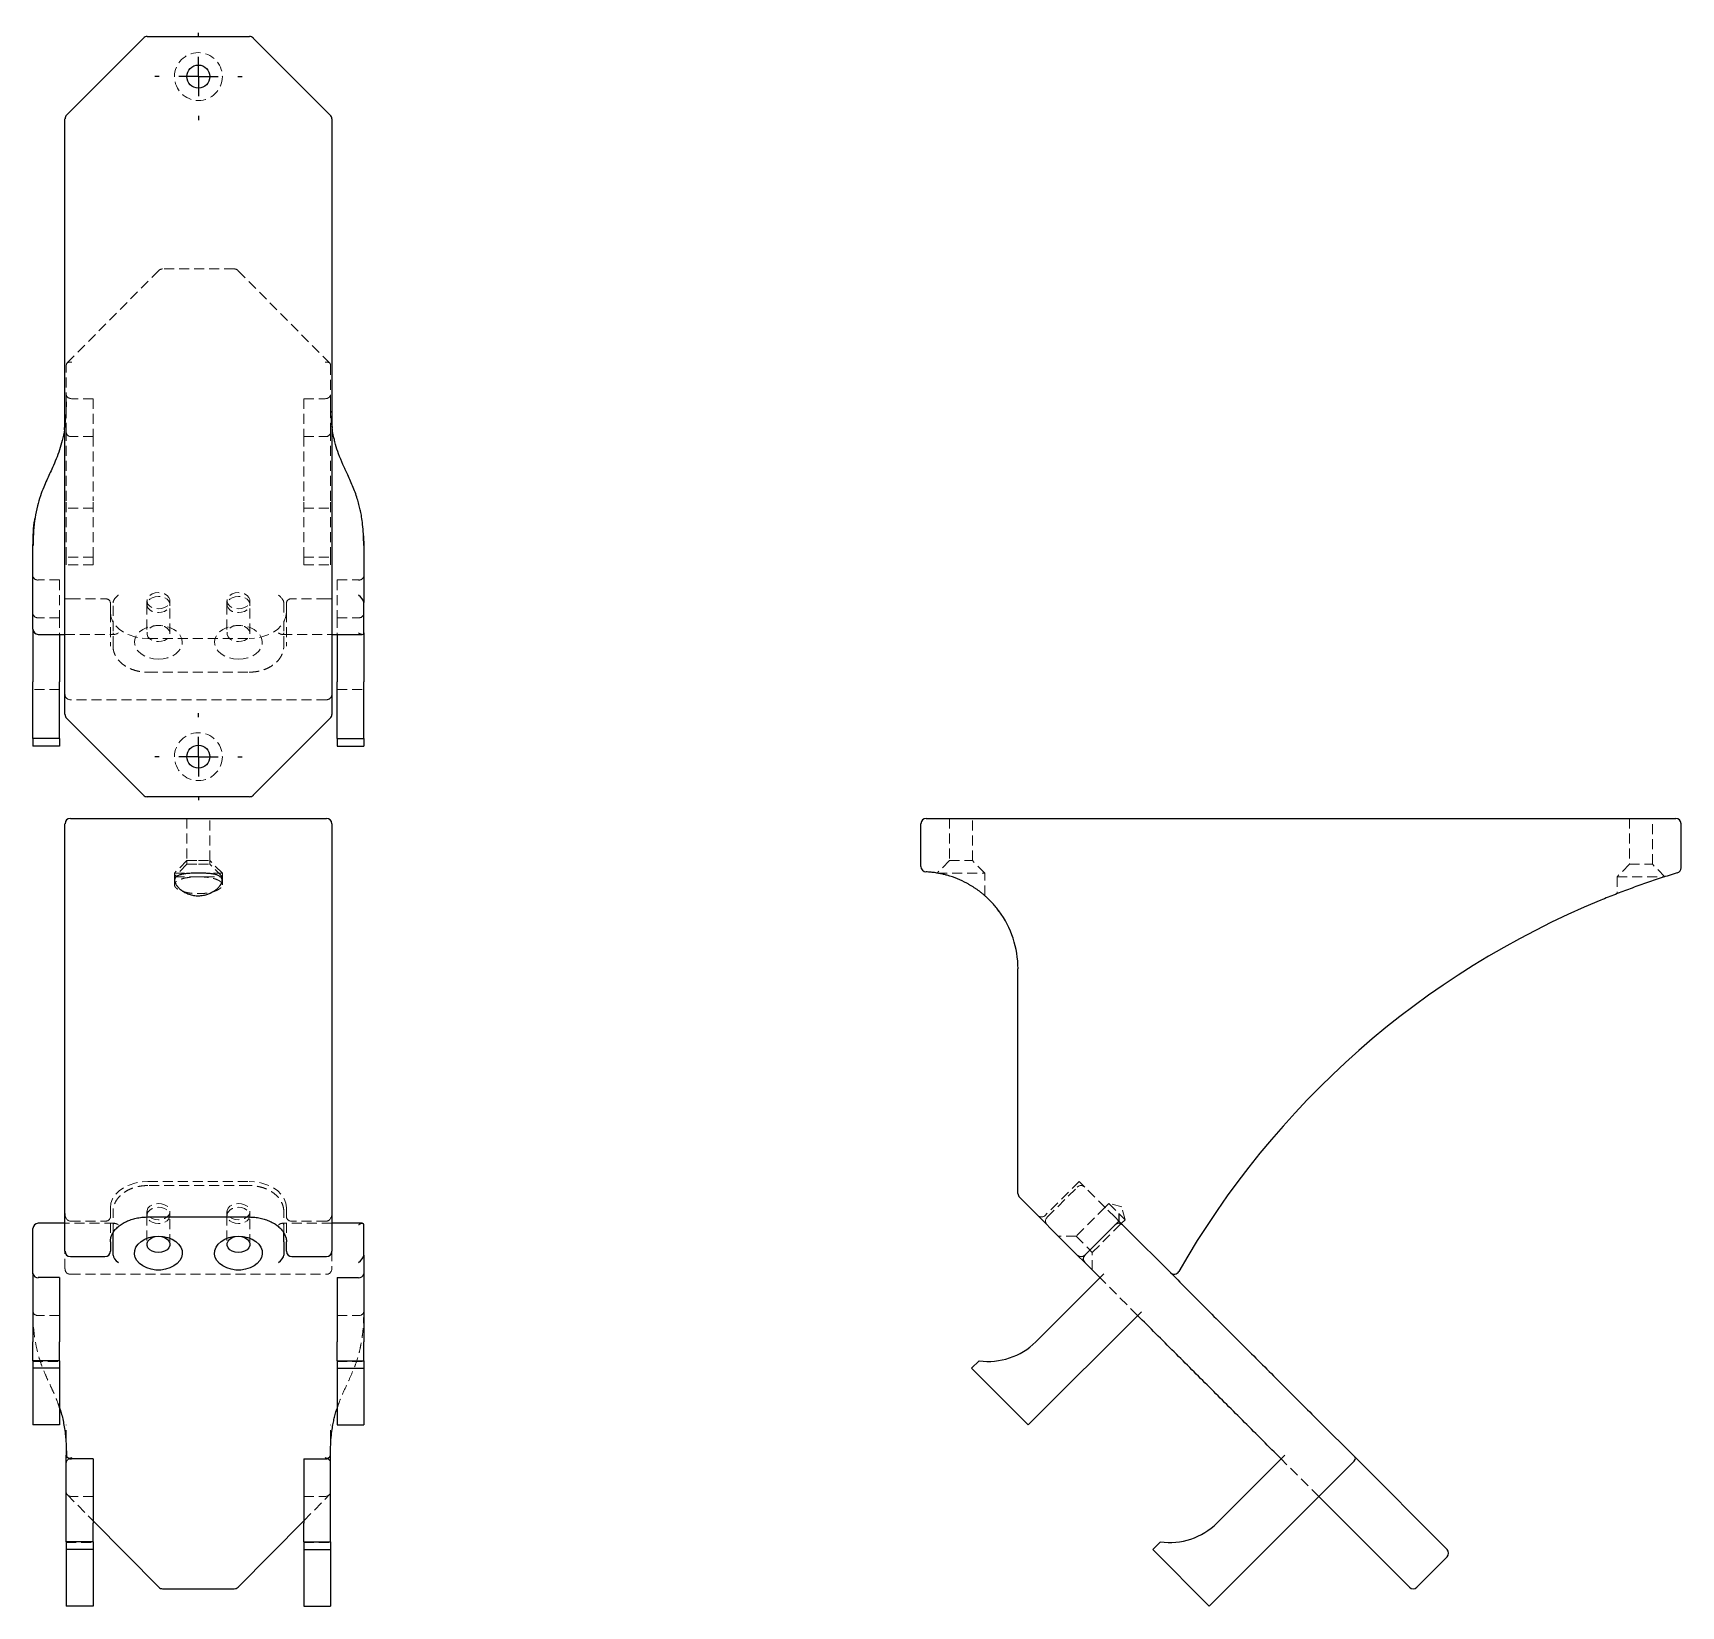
# Model space of a CAD drawing. Header units: millimetres. Extents: x 62 to 271, y 7 to 207.
import ezdxf

# ---------------------------------------------------------------- set-up
doc = ezdxf.new("R2010")
doc.units = ezdxf.units.MM
doc.linetypes.add('HIDDEN', pattern=[1.905, 1.27, -0.635])
doc.layers.add('10', color=7, linetype='Continuous')

# ---------------------------------------------------------------- blocks, each defined once
blk = doc.blocks.new('SW_CENTERMARKSYMBOL_0')
at = {"layer": '10', "color": 0}
for p, q in [((0, 5), (0, 5.54)), ((0, 0), (0, 2.5)), ((-5, 0), (-5.54, 0)), ((0, 0), (-2.5, 0)), ((0, 0), (0, -2.5)), ((0, 0), (2.5, 0)), ((5, 0), (5.54, 0)), ((0, -5), (0, -5.54))]:
    blk.add_line(p, q, dxfattribs=at)
blk = doc.blocks.new('SW_CENTERMARKSYMBOL_1')
at = {"layer": '10', "color": 0}
for p, q in [((0, 5), (0, 5.54)), ((0, 0), (0, 2.5)), ((-5, 0), (-5.54, 0)), ((0, 0), (-2.5, 0)), ((0, 0), (0, -2.5)), ((0, 0), (2.5, 0)), ((5, 0), (5.54, 0)), ((0, -5), (0, -5.54))]:
    blk.add_line(p, q, dxfattribs=at)

msp = doc.modelspace()

# ---------------------------------------------------------------- linework, layer by layer
at = {"color": 7, "linetype": 'Continuous', "lineweight": 25}
for p, q in [((66.26, 196.29), (76.03, 206.06)), ((76.5, 206.25), (89.5, 206.25)), ((89.97, 206.06), (99.74, 196.29)), ((66.06, 120.19), (66.06, 195.81)), ((99.94, 195.81), (99.94, 120.19)), ((65.98, 156.32), (66.06, 156.99)), ((99.94, 156.97), (99.98, 156.58)), ((103.96, 142.85), (104.01, 141.57)), ((61.99, 134.86), (61.99, 141.57)), ((104.01, 141.57), (104.01, 134.39)), ((61.99, 131.03), (61.99, 134.86)), ((104.01, 130.55), (104.01, 134.39)), ((61.99, 131.03), (61.99, 124.32)), ((62.67, 130.35), (66.06, 130.35)), ((65.38, 130.35), (65.38, 124.32)), ((99.94, 130.35), (103.81, 130.35)), ((100.62, 130.35), (100.62, 124.32)), ((104.01, 130.55), (104.01, 124.32)), ((61.99, 117.14), (61.99, 124.32)), ((65.38, 117.14), (65.38, 124.32)), ((100.62, 117.14), (100.62, 124.32)), ((104.01, 117.14), (104.01, 124.32)), ((76.03, 109.94), (66.26, 119.71)), ((99.74, 119.71), (89.97, 109.94)), ((65.38, 117.14), (61.99, 117.14)), ((61.99, 117.14), (61.99, 116.18)), ((65.38, 116.18), (61.99, 116.18)), ((65.38, 117.14), (65.38, 116.18)), ((100.62, 117.14), (104.01, 117.14)), ((100.62, 117.14), (100.62, 116.18)), ((100.62, 116.18), (104.01, 116.18)), ((104.01, 117.14), (104.01, 116.18)), ((89.5, 109.75), (76.5, 109.75)), ((66.74, 107), (76.5, 107)), ((76.5, 107), (89.5, 107)), ((89.5, 107), (99.26, 107)), ((175.42, 107), (185.19, 107)), ((185.19, 107), (260.81, 107)), ((260.81, 107), (270.58, 107)), ((66.06, 95.64), (66.06, 106.32)), ((99.94, 106.32), (99.94, 95.64)), ((174.75, 100.88), (174.75, 106.32)), ((271.25, 106.32), (271.25, 100.73)), ((66.06, 87.91), (66.06, 95.64)), ((99.94, 95.64), (99.94, 87.91)), ((66.06, 59.37), (66.06, 87.91)), ((99.94, 87.91), (99.94, 59.37)), ((187.06, 59.37), (187.06, 87.91)), ((66.06, 52.04), (66.06, 59.37)), ((99.94, 59.37), (99.94, 52.04)), ((194.59, 51.56), (187.26, 58.9)), ((199.86, 56.83), (199.86, 55.87)), ((61.99, 51.08), (61.99, 54.91)), ((66.06, 55.59), (62.67, 55.59)), ((76.56, 56.39), (89.44, 56.39)), ((103.81, 55.59), (99.94, 55.59)), ((104.01, 51.56), (104.01, 55.39)), ((195.55, 51.56), (199.39, 55.39)), ((199.86, 55.87), (199.39, 55.39)), ((200.34, 55.39), (199.86, 55.87)), ((200.34, 55.39), (207.05, 48.69)), ((71.82, 53.24), (71.82, 52.04)), ((72.16, 53.24), (72.16, 54.39)), ((72.16, 51.56), (72.16, 53.24)), ((93.84, 53.24), (93.84, 54.37)), ((93.84, 53.24), (93.84, 51.56)), ((94.18, 52.04), (94.18, 53.24)), ((61.99, 49.16), (61.99, 51.08)), ((66.74, 51.36), (71.14, 51.36)), ((94.86, 51.36), (99.26, 51.36)), ((104.01, 51.56), (104.01, 49.16)), ((195.55, 50.6), (194.59, 51.56)), ((197.47, 48.69), (195.55, 50.6)), ((61.99, 49.16), (61.99, 40.54)), ((65.38, 48.69), (62.67, 48.69)), ((65.38, 48.69), (65.38, 40.54)), ((100.62, 48.69), (103.33, 48.69)), ((100.62, 48.69), (100.62, 40.54)), ((104.01, 49.16), (104.01, 40.54)), ((197.95, 49.16), (189.32, 40.54)), ((202.74, 44.37), (188.37, 30)), ((61.99, 38.14), (61.99, 40.54)), ((65.38, 38.14), (65.38, 40.54)), ((100.62, 38.14), (100.62, 40.54)), ((104.01, 38.14), (104.01, 40.54)), ((65.38, 38.14), (61.99, 38.14)), ((61.99, 38.14), (61.99, 37.19)), ((65.38, 38.14), (65.38, 37.19)), ((100.62, 38.14), (100.62, 37.19)), ((100.62, 38.14), (104.01, 38.14)), ((104.01, 38.14), (104.01, 37.19)), ((182.14, 38.14), (181.18, 37.19)), ((65.38, 37.19), (61.99, 37.19)), ((61.99, 37.19), (61.99, 30)), ((65.38, 37.19), (65.38, 30)), ((100.62, 37.19), (104.01, 37.19)), ((100.62, 37.19), (100.62, 30)), ((104.01, 37.19), (104.01, 30)), ((181.18, 37.19), (188.37, 30)), ((65.38, 30), (61.99, 30)), ((100.62, 30), (104.01, 30)), ((225.26, 30.48), (229.9, 25.84)), ((66.23, 17.54), (66.23, 26.17)), ((69.62, 25.69), (66.91, 25.69)), ((69.62, 25.69), (69.62, 17.54)), ((96.38, 25.69), (99.09, 25.69)), ((96.38, 25.69), (96.38, 17.54)), ((99.77, 17.54), (99.77, 26.17)), ((212.32, 17.54), (220.95, 26.17)), ((225.74, 21.37), (229.57, 25.21)), ((229.9, 25.84), (241.55, 14.19)), ((225.74, 21.37), (211.36, 7)), ((236.76, 9.4), (225.26, 20.9)), ((66.23, 15.15), (66.23, 17.54)), ((69.62, 17.83), (77.96, 9.4)), ((69.62, 15.15), (69.62, 17.54)), ((88.04, 9.4), (96.38, 17.83)), ((96.38, 15.15), (96.38, 17.54)), ((99.77, 15.15), (99.77, 17.54)), ((69.62, 15.15), (66.23, 15.15)), ((66.23, 15.15), (66.23, 14.19)), ((69.62, 15.15), (69.62, 14.19)), ((96.38, 15.15), (99.77, 15.15)), ((96.38, 15.15), (96.38, 14.19)), ((99.77, 15.15), (99.77, 14.19)), ((205.14, 15.15), (204.18, 14.19)), ((69.62, 14.19), (66.23, 14.19)), ((66.23, 14.19), (66.23, 7)), ((69.62, 14.19), (69.62, 7)), ((96.38, 14.19), (96.38, 7)), ((96.38, 14.19), (99.77, 14.19)), ((99.77, 14.19), (99.77, 7)), ((204.18, 14.19), (211.36, 7)), ((241.55, 13.23), (237.72, 9.4)), ((78.44, 9.2), (87.56, 9.2)), ((69.62, 7), (66.23, 7)), ((96.38, 7), (99.77, 7))]:
    msp.add_line(p, q, dxfattribs=at)
at = {"color": 7, "linetype": 'HIDDEN', "lineweight": 18}
for p, q in [((77.96, 176.55), (66.32, 164.79)), ((87.56, 176.75), (78.44, 176.75)), ((99.68, 164.79), (88.04, 176.55)), ((66.23, 159.78), (66.23, 164.57)), ((99.77, 164.57), (99.77, 159.78)), ((66.23, 155.95), (66.23, 159.78)), ((69.62, 160.26), (67.06, 160.26)), ((69.62, 160.26), (69.62, 155.47)), ((96.38, 160.26), (96.38, 155.47)), ((96.38, 160.26), (98.94, 160.26)), ((99.77, 155.95), (99.77, 159.78)), ((66.23, 147.32), (66.23, 155.95)), ((69.62, 155.47), (66.91, 155.47)), ((69.62, 155.47), (69.62, 147.32)), ((96.38, 155.47), (96.38, 147.32)), ((96.38, 155.47), (99.09, 155.47)), ((99.77, 147.32), (99.77, 155.95)), ((66.23, 140.14), (66.23, 147.32)), ((69.62, 140.14), (69.62, 147.32)), ((96.38, 140.14), (96.38, 147.32)), ((99.77, 140.14), (99.77, 147.32)), ((69.62, 146.36), (66.23, 146.36)), ((96.38, 146.36), (99.77, 146.36)), ((69.62, 140.14), (66.23, 140.14)), ((66.23, 140.14), (66.23, 139.18)), ((69.62, 139.18), (66.23, 139.18)), ((69.62, 140.14), (69.62, 139.18)), ((96.38, 140.14), (99.77, 140.14)), ((96.38, 140.14), (96.38, 139.18)), ((96.38, 139.18), (99.77, 139.18)), ((99.77, 140.14), (99.77, 139.18)), ((65.38, 137.26), (62.67, 137.26)), ((65.38, 137.26), (65.38, 132.47)), ((100.62, 137.26), (100.62, 132.47)), ((100.62, 137.26), (103.33, 137.26)), ((66.74, 134.86), (66.06, 134.86)), ((66.74, 134.86), (71.14, 134.86)), ((71.82, 134.39), (71.82, 133.19)), ((72.16, 132.71), (72.16, 134.39)), ((76.46, 134.63), (76.46, 134.15)), ((76.46, 134.15), (76.46, 130.47)), ((79.37, 134.15), (79.37, 134.63)), ((79.37, 130.47), (79.37, 134.15)), ((86.62, 134.63), (86.62, 134.15)), ((86.62, 134.15), (86.62, 130.47)), ((89.54, 134.15), (89.54, 134.63)), ((89.54, 130.47), (89.54, 134.15)), ((93.84, 134.39), (93.84, 132.71)), ((94.18, 134.39), (94.18, 133.19)), ((99.26, 134.86), (94.86, 134.86)), ((99.94, 134.86), (99.26, 134.86)), ((65.38, 132.47), (62.67, 132.47)), ((65.38, 132.47), (65.38, 130.35)), ((71.82, 133.19), (71.82, 128.88)), ((72.16, 128.88), (72.16, 132.71)), ((93.84, 128.88), (93.84, 132.71)), ((94.18, 133.19), (94.18, 128.88)), ((100.62, 132.47), (100.62, 130.35)), ((100.62, 132.47), (103.33, 132.47)), ((66.06, 130.35), (72.36, 130.35)), ((76.56, 129.83), (89.44, 129.83)), ((93.64, 130.35), (99.94, 130.35)), ((76.56, 125.56), (89.44, 125.56)), ((65.38, 123.37), (61.99, 123.37)), ((99.26, 122.06), (66.74, 122.06)), ((100.62, 123.37), (104.01, 123.37)), ((81.54, 107), (81.54, 101.63)), ((84.46, 101.63), (84.46, 107)), ((178.37, 107), (178.37, 101.63)), ((181.28, 101.63), (181.28, 107)), ((264.72, 107), (264.72, 101.17)), ((267.63, 101.17), (267.63, 107)), ((81.54, 101.63), (79.96, 100.05)), ((81.54, 101.17), (79.96, 99.59)), ((81.54, 101.63), (83, 101.63)), ((81.54, 101.63), (81.54, 101.17)), ((81.54, 101.17), (83, 101.17)), ((83, 101.63), (84.46, 101.63)), ((83, 101.17), (84.46, 101.17)), ((86.04, 100.05), (84.46, 101.63)), ((84.46, 101.17), (84.46, 101.63)), ((86.04, 99.59), (84.46, 101.17)), ((178.37, 101.63), (176.79, 100.05)), ((178.37, 101.63), (181.28, 101.63)), ((182.86, 100.05), (181.28, 101.63)), ((264.72, 101.17), (263.14, 99.59)), ((264.72, 101.17), (267.63, 101.17)), ((269.21, 99.59), (267.63, 101.17)), ((79.96, 100.05), (83, 100.05)), ((79.96, 100.05), (79.96, 99.13)), ((79.96, 99.59), (86.04, 99.59)), ((79.96, 99.13), (79.96, 98.56)), ((83, 100.05), (86.04, 100.05)), ((86.04, 99.12), (86.04, 100.05)), ((86.04, 98.56), (86.04, 99.12)), ((176.79, 100.05), (182.86, 100.05)), ((182.86, 97.2), (182.86, 100.05)), ((263.14, 99.59), (269.21, 99.59)), ((263.14, 99.59), (263.14, 97.44)), ((76.56, 60.9), (89.44, 60.9)), ((194.83, 60.9), (190.52, 56.59)), ((198.19, 57.55), (194.83, 60.9)), ((89.44, 60.38), (76.56, 60.38)), ((190.76, 56.35), (194.59, 60.18)), ((71.82, 57.55), (71.82, 53.24)), ((72.16, 54.39), (72.16, 57.07)), ((76.46, 57.07), (76.46, 56.59)), ((76.46, 56.59), (76.46, 52.92)), ((79.37, 56.59), (79.37, 57.07)), ((79.37, 52.92), (79.37, 56.59)), ((86.62, 57.07), (86.62, 56.59)), ((86.62, 56.59), (86.62, 52.92)), ((89.54, 56.59), (89.54, 57.07)), ((89.54, 52.92), (89.54, 56.59)), ((93.84, 54.37), (93.84, 57.07)), ((94.18, 57.55), (94.18, 53.24)), ((198.12, 57.62), (194.44, 53.95)), ((198.6, 58.1), (198.12, 57.62)), ((199.39, 56.35), (198.19, 57.55)), ((198.6, 58.1), (200.66, 56.04)), ((200.24, 57.69), (198.6, 58.1)), ((200.66, 56.04), (200.24, 57.69)), ((72.36, 55.59), (66.06, 55.59)), ((66.74, 55.87), (71.14, 55.87)), ((99.94, 55.59), (93.64, 55.59)), ((99.26, 55.87), (94.86, 55.87)), ((196.5, 51.89), (200.18, 55.56)), ((199.86, 55.87), (199.39, 56.35)), ((200.18, 55.56), (200.66, 56.04)), ((194.44, 53.95), (192.21, 53.95)), ((194.44, 53.95), (196.5, 51.89)), ((66.06, 49.8), (66.06, 52.04)), ((99.94, 52.04), (99.94, 49.8)), ((196.5, 49.65), (196.5, 51.89)), ((66.74, 49.12), (99.26, 49.12)), ((202.26, 43.89), (197.47, 48.69)), ((65.38, 43.89), (62.67, 43.89)), ((100.62, 43.89), (103.33, 43.89)), ((61.99, 38.06), (65.38, 38.06)), ((100.62, 38.06), (104.01, 38.06)), ((66.23, 26.17), (66.23, 30)), ((99.77, 26.17), (99.77, 30)), ((225.26, 20.9), (220.47, 25.69)), ((66.34, 21.14), (69.62, 17.83)), ((96.38, 17.83), (99.66, 21.14)), ((69.62, 20.9), (67.06, 20.9)), ((96.38, 20.9), (98.94, 20.9)), ((66.23, 15.06), (69.62, 15.06)), ((96.38, 15.06), (99.77, 15.06))]:
    msp.add_line(p, q, dxfattribs=at)
at = {"color": 7, "linetype": 'HIDDEN', "lineweight": 18, "flags": 128}
for points in [[(77.92, 133.6), (78.33, 133.64), (78.71, 133.76), (79.02, 133.95), (79.24, 134.2), (79.36, 134.48), (79.36, 134.77), (79.24, 135.05), (79.02, 135.3), (78.71, 135.49), (78.33, 135.61), (77.92, 135.66), (77.51, 135.61), (77.13, 135.49), (76.82, 135.3), (76.59, 135.05), (76.48, 134.77), (76.48, 134.48), (76.59, 134.2), (76.82, 133.95), (77.13, 133.76), (77.51, 133.64), (77.92, 133.6)], [(77.92, 135.18), (77.51, 135.13), (77.13, 135.01), (76.82, 134.82), (76.59, 134.57), (76.48, 134.29), (76.48, 134), (76.59, 133.72), (76.82, 133.47), (77.13, 133.28), (77.51, 133.16), (77.92, 133.12), (78.33, 133.16), (78.71, 133.28), (79.02, 133.47), (79.24, 133.72), (79.36, 134), (79.36, 134.29), (79.24, 134.57), (79.02, 134.82), (78.71, 135.01), (78.33, 135.13), (77.92, 135.18)], [(77.92, 135.18), (77.51, 135.13), (77.13, 135.01), (76.82, 134.82), (76.59, 134.57), (76.48, 134.29), (76.48, 134), (76.59, 133.72), (76.82, 133.47), (77.13, 133.28), (77.51, 133.16), (77.92, 133.12), (78.33, 133.16), (78.71, 133.28), (79.02, 133.47), (79.24, 133.72), (79.36, 134), (79.36, 134.29), (79.24, 134.57), (79.02, 134.82), (78.71, 135.01), (78.33, 135.13), (77.92, 135.18)], [(88.08, 133.6), (88.49, 133.64), (88.87, 133.76), (89.18, 133.95), (89.41, 134.2), (89.52, 134.48), (89.52, 134.77), (89.41, 135.05), (89.18, 135.3), (88.87, 135.49), (88.49, 135.61), (88.08, 135.66), (87.67, 135.61), (87.29, 135.49), (86.98, 135.3), (86.76, 135.05), (86.64, 134.77), (86.64, 134.48), (86.76, 134.2), (86.98, 133.95), (87.29, 133.76), (87.67, 133.64), (88.08, 133.6)], [(88.08, 135.18), (87.67, 135.13), (87.29, 135.01), (86.98, 134.82), (86.76, 134.57), (86.64, 134.29), (86.64, 134), (86.76, 133.72), (86.98, 133.47), (87.29, 133.28), (87.67, 133.16), (88.08, 133.12), (88.49, 133.16), (88.87, 133.28), (89.18, 133.47), (89.41, 133.72), (89.52, 134), (89.52, 134.29), (89.41, 134.57), (89.18, 134.82), (88.87, 135.01), (88.49, 135.13), (88.08, 135.18)], [(88.08, 135.18), (87.67, 135.13), (87.29, 135.01), (86.98, 134.82), (86.76, 134.57), (86.64, 134.29), (86.64, 134), (86.76, 133.72), (86.98, 133.47), (87.29, 133.28), (87.67, 133.16), (88.08, 133.12), (88.49, 133.16), (88.87, 133.28), (89.18, 133.47), (89.41, 133.72), (89.52, 134), (89.52, 134.29), (89.41, 134.57), (89.18, 134.82), (88.87, 135.01), (88.49, 135.13), (88.08, 135.18)], [(71.82, 133.19), (71.89, 132.61), (72.11, 132.04), (72.45, 131.51), (72.93, 131.03), (73.51, 130.62), (74.19, 130.28), (74.94, 130.04), (75.74, 129.88), (76.56, 129.83)], [(94.18, 133.19), (94.11, 132.61), (93.89, 132.04), (93.54, 131.51), (93.07, 131.03), (92.49, 130.62), (91.81, 130.28), (91.06, 130.04), (90.26, 129.88), (89.44, 129.83)], [(77.92, 127.21), (78.53, 127.25), (79.11, 127.38), (79.65, 127.59), (80.12, 127.88), (80.49, 128.22), (80.76, 128.61), (80.92, 129.03), (80.95, 129.46), (80.86, 129.89), (80.64, 130.3), (80.32, 130.67), (79.89, 130.98), (79.39, 131.23), (78.83, 131.4), (78.22, 131.49), (77.61, 131.49), (77.01, 131.4), (76.44, 131.23), (75.94, 130.98), (75.52, 130.67), (75.19, 130.3), (74.98, 129.89), (74.89, 129.46), (74.92, 129.03), (75.07, 128.61), (75.34, 128.22), (75.72, 127.88), (76.18, 127.59), (76.72, 127.38), (77.31, 127.25), (77.92, 127.21)], [(77.92, 129.44), (78.33, 129.48), (78.71, 129.6), (79.02, 129.8), (79.24, 130.04), (79.36, 130.32), (79.36, 130.62), (79.24, 130.9), (79.02, 131.15), (78.71, 131.34), (78.33, 131.46), (77.92, 131.5), (77.51, 131.46), (77.13, 131.34), (76.82, 131.15), (76.59, 130.9), (76.48, 130.62), (76.48, 130.32), (76.59, 130.04), (76.82, 129.8), (77.13, 129.6), (77.51, 129.48), (77.92, 129.44)], [(88.08, 127.21), (88.69, 127.25), (89.28, 127.38), (89.82, 127.59), (90.28, 127.88), (90.66, 128.22), (90.93, 128.61), (91.08, 129.03), (91.11, 129.46), (91.02, 129.89), (90.81, 130.3), (90.48, 130.67), (90.06, 130.98), (89.56, 131.23), (88.99, 131.4), (88.39, 131.49), (87.77, 131.49), (87.17, 131.4), (86.61, 131.23), (86.1, 130.98), (85.68, 130.67), (85.36, 130.3), (85.14, 129.89), (85.05, 129.46), (85.08, 129.03), (85.24, 128.61), (85.51, 128.22), (85.88, 127.88), (86.35, 127.59), (86.88, 127.38), (87.47, 127.25), (88.08, 127.21)], [(88.08, 129.44), (88.49, 129.48), (88.87, 129.6), (89.18, 129.8), (89.41, 130.04), (89.52, 130.32), (89.52, 130.62), (89.41, 130.9), (89.18, 131.15), (88.87, 131.34), (88.49, 131.46), (88.08, 131.5), (87.67, 131.46), (87.29, 131.34), (86.98, 131.15), (86.76, 130.9), (86.64, 130.62), (86.64, 130.32), (86.76, 130.04), (86.98, 129.8), (87.29, 129.6), (87.67, 129.48), (88.08, 129.44)], [(71.82, 57.55), (71.89, 58.13), (72.11, 58.7), (72.45, 59.23), (72.93, 59.71), (73.51, 60.12), (74.19, 60.45), (74.94, 60.7), (75.74, 60.85), (76.56, 60.9)], [(94.18, 57.55), (94.11, 58.13), (93.89, 58.7), (93.54, 59.23), (93.07, 59.71), (92.49, 60.12), (91.81, 60.45), (91.06, 60.7), (90.26, 60.85), (89.44, 60.9)], [(77.92, 58.1), (78.33, 58.06), (78.71, 57.94), (79.02, 57.75), (79.24, 57.5), (79.36, 57.22), (79.36, 56.92), (79.24, 56.64), (79.02, 56.4), (78.71, 56.2), (78.33, 56.08), (77.92, 56.04), (77.51, 56.08), (77.13, 56.2), (76.82, 56.4), (76.59, 56.64), (76.48, 56.92), (76.48, 57.22), (76.59, 57.5), (76.82, 57.75), (77.13, 57.94), (77.51, 58.06), (77.92, 58.1)], [(77.92, 55.56), (77.51, 55.6), (77.13, 55.72), (76.82, 55.92), (76.59, 56.16), (76.48, 56.44), (76.48, 56.74), (76.59, 57.02), (76.82, 57.27), (77.13, 57.46), (77.51, 57.58), (77.92, 57.62), (78.33, 57.58), (78.71, 57.46), (79.02, 57.27), (79.24, 57.02), (79.36, 56.74), (79.36, 56.44), (79.24, 56.16), (79.02, 55.92), (78.71, 55.72), (78.33, 55.6), (77.92, 55.56)], [(77.92, 55.56), (77.51, 55.6), (77.13, 55.72), (76.82, 55.92), (76.59, 56.16), (76.48, 56.44), (76.48, 56.74), (76.59, 57.02), (76.82, 57.27), (77.13, 57.46), (77.51, 57.58), (77.92, 57.62), (78.33, 57.58), (78.71, 57.46), (79.02, 57.27), (79.24, 57.02), (79.36, 56.74), (79.36, 56.44), (79.24, 56.16), (79.02, 55.92), (78.71, 55.72), (78.33, 55.6), (77.92, 55.56)], [(88.08, 58.1), (88.49, 58.06), (88.87, 57.94), (89.18, 57.75), (89.41, 57.5), (89.52, 57.22), (89.52, 56.92), (89.41, 56.64), (89.18, 56.4), (88.87, 56.2), (88.49, 56.08), (88.08, 56.04), (87.67, 56.08), (87.29, 56.2), (86.98, 56.4), (86.76, 56.64), (86.64, 56.92), (86.64, 57.22), (86.76, 57.5), (86.98, 57.75), (87.29, 57.94), (87.67, 58.06), (88.08, 58.1)], [(88.08, 55.56), (87.67, 55.6), (87.29, 55.72), (86.98, 55.92), (86.76, 56.16), (86.64, 56.44), (86.64, 56.74), (86.76, 57.02), (86.98, 57.27), (87.29, 57.46), (87.67, 57.58), (88.08, 57.62), (88.49, 57.58), (88.87, 57.46), (89.18, 57.27), (89.41, 57.02), (89.52, 56.74), (89.52, 56.44), (89.41, 56.16), (89.18, 55.92), (88.87, 55.72), (88.49, 55.6), (88.08, 55.56)], [(88.08, 55.56), (87.67, 55.6), (87.29, 55.72), (86.98, 55.92), (86.76, 56.16), (86.64, 56.44), (86.64, 56.74), (86.76, 57.02), (86.98, 57.27), (87.29, 57.46), (87.67, 57.58), (88.08, 57.62), (88.49, 57.58), (88.87, 57.46), (89.18, 57.27), (89.41, 57.02), (89.52, 56.74), (89.52, 56.44), (89.41, 56.16), (89.18, 55.92), (88.87, 55.72), (88.49, 55.6), (88.08, 55.56)]]:
    msp.add_lwpolyline(points, dxfattribs=at)
at = {"color": 7, "linetype": 'Continuous', "lineweight": 25, "flags": 128}
for points in [[(77.92, 53.95), (78.53, 53.9), (79.11, 53.77), (79.65, 53.56), (80.12, 53.28), (80.49, 52.94), (80.76, 52.55), (80.92, 52.12), (80.95, 51.69), (80.86, 51.26), (80.64, 50.85), (80.32, 50.49), (79.89, 50.17), (79.39, 49.92), (78.83, 49.75), (78.22, 49.66), (77.61, 49.66), (77.01, 49.75), (76.44, 49.92), (75.94, 50.17), (75.52, 50.49), (75.19, 50.85), (74.98, 51.26), (74.89, 51.69), (74.92, 52.12), (75.07, 52.55), (75.34, 52.94), (75.72, 53.28), (76.18, 53.56), (76.72, 53.77), (77.31, 53.9), (77.92, 53.95)], [(77.92, 53.95), (78.33, 53.9), (78.71, 53.78), (79.02, 53.59), (79.24, 53.34), (79.36, 53.06), (79.36, 52.77), (79.24, 52.49), (79.02, 52.24), (78.71, 52.05), (78.33, 51.93), (77.92, 51.89), (77.51, 51.93), (77.13, 52.05), (76.82, 52.24), (76.59, 52.49), (76.48, 52.77), (76.48, 53.06), (76.59, 53.34), (76.82, 53.59), (77.13, 53.78), (77.51, 53.9), (77.92, 53.95)], [(88.08, 53.95), (88.69, 53.9), (89.28, 53.77), (89.82, 53.56), (90.28, 53.28), (90.66, 52.94), (90.93, 52.55), (91.08, 52.12), (91.11, 51.69), (91.02, 51.26), (90.81, 50.85), (90.48, 50.49), (90.06, 50.17), (89.56, 49.92), (88.99, 49.75), (88.39, 49.66), (87.77, 49.66), (87.17, 49.75), (86.61, 49.92), (86.1, 50.17), (85.68, 50.49), (85.36, 50.85), (85.14, 51.26), (85.05, 51.69), (85.08, 52.12), (85.24, 52.55), (85.51, 52.94), (85.88, 53.28), (86.35, 53.56), (86.88, 53.77), (87.47, 53.9), (88.08, 53.95)], [(88.08, 53.95), (88.49, 53.9), (88.87, 53.78), (89.18, 53.59), (89.41, 53.34), (89.52, 53.06), (89.52, 52.77), (89.41, 52.49), (89.18, 52.24), (88.87, 52.05), (88.49, 51.93), (88.08, 51.89), (87.67, 51.93), (87.29, 52.05), (86.98, 52.24), (86.76, 52.49), (86.64, 52.77), (86.64, 53.06), (86.76, 53.34), (86.98, 53.59), (87.29, 53.78), (87.67, 53.9), (88.08, 53.95)]]:
    msp.add_lwpolyline(points, dxfattribs=at)
at = {"color": 7, "linetype": 'HIDDEN', "lineweight": 18}
for centre in [(83, 201.17), (83, 114.83)]:
    msp.add_circle(centre, 3.04, dxfattribs=at)
at = {"color": 7, "linetype": 'Continuous', "lineweight": 25}
for centre in [(83, 201.17), (83, 114.83)]:
    msp.add_circle(centre, 1.46, dxfattribs=at)
for centre, radius, start, end in [((76.5, 205.58), 0.678, 90, 135), ((89.5, 205.58), 0.678, 45, 90), ((66.74, 195.81), 0.678, 135, 180), ((99.26, 195.81), 0.678, 0, 45), ((62.67, 131.03), 0.678, 180, 270), ((66.74, 120.19), 0.678, 180, 225), ((99.26, 120.19), 0.678, 315, 0), ((76.5, 110.42), 0.678, 225, 270), ((89.5, 110.42), 0.678, 270, 315), ((66.74, 106.32), 0.678, 90, 180), ((99.26, 106.32), 0.678, 0, 90), ((175.42, 106.32), 0.678, 90, 180), ((270.58, 106.32), 0.678, 0, 90), ((175.42, 100.88), 0.678, 180, 267.0107), ((270.58, 100.73), 0.678, 286.969, 0), ((302.78, -4.81), 109.66, 112.357, 150.3392), ((174.75, 87.91), 12.32, 0, 36.5017), ((187.74, 59.37), 0.678, 180, 225), ((62.67, 54.91), 0.678, 90, 180), ((199.86, 54.91), 0.678, 45, 135), ((66.74, 52.04), 0.678, 180, 270), ((71.14, 52.04), 0.678, 270, 360), ((94.86, 52.04), 0.678, 180, 270), ((99.26, 52.04), 0.678, 270, 0), ((195.07, 52.04), 0.678, 225, 315), ((196.03, 51.08), 0.678, 135, 225), ((62.59, 49.28), 0.605, 191.4218, 278.0495), ((103.41, 49.28), 0.605, 261.9505, 348.5782), ((206.9, 49.8), 0.678, 225, 330.3392), ((183.33, 46.53), 8.47, 261.8699, 315), ((66.82, 26.29), 0.605, 191.4218, 278.0495), ((99.18, 26.29), 0.605, 261.9505, 348.5782), ((206.33, 23.53), 8.47, 261.8699, 315), ((241.07, 13.71), 0.678, 315, 45), ((78.44, 9.87), 0.678, 224.7191, 270), ((87.56, 9.87), 0.678, 270, 315.2809), ((237.24, 9.87), 0.678, 225, 315)]:
    msp.add_arc(centre, radius, start, end, dxfattribs=at)
at = {"color": 7, "linetype": 'HIDDEN', "lineweight": 18}
for centre, radius, start, end in [((78.44, 176.07), 0.678, 90, 135.2809), ((87.56, 176.07), 0.678, 44.7191, 90), ((66.82, 156.07), 0.605, 191.4218, 278.0495), ((99.18, 156.07), 0.605, 261.9505, 348.5782), ((62.59, 137.86), 0.605, 191.4218, 278.0495), ((103.41, 137.86), 0.605, 261.9505, 348.5782), ((71.23, 134.27), 0.605, 11.4218, 98.0495), ((94.77, 134.27), 0.605, 81.9505, 168.5782), ((62.59, 133.07), 0.605, 191.4218, 278.0495), ((103.41, 133.07), 0.605, 261.9505, 348.5782), ((66.74, 122.74), 0.678, 180, 270), ((99.26, 122.74), 0.678, 270, 0), ((195.07, 59.71), 0.678, 45, 135), ((190.04, 57.07), 0.678, 225, 315), ((71.23, 56.47), 0.605, 261.9505, 348.5782), ((94.77, 56.47), 0.605, 191.4218, 278.0495), ((191.24, 55.87), 0.678, 135, 225), ((66.74, 49.8), 0.678, 180, 270), ((99.26, 49.8), 0.678, 270, 0), ((62.59, 44.49), 0.605, 191.4218, 278.0495), ((103.41, 44.49), 0.605, 261.9505, 348.5782)]:
    msp.add_arc(centre, radius, start, end, dxfattribs=at)
for centre, major_axis, ratio, start_param, end_param in [((66.91, 164.42), (0.655, -0.269), 0.647706, 1.831178, 3.401975), ((99.09, 164.42), (0.655, 0.269), 0.647706, 6.022803, 7.5936), ((67.06, 160.74), (0.827, 0), 0.579228, 3.141593, 4.712389), ((98.94, 160.74), (0.827, 0), 0.579228, 4.712389, 6.283185), ((72.84, 134.86), (0.626, 0.626), 0.414214, 1.178097, 2.748894), ((93.16, 134.86), (-0.626, 0.626), 0.414214, 3.534292, 5.105088), ((72.84, 131.03), (0.626, 0.626), 0.414214, 2.748894, 4.31969), ((93.16, 131.03), (-0.626, 0.626), 0.414214, 1.963495, 3.534292), ((103.33, 131.03), (-0.626, 0.626), 0.414214, 1.963495, 2.748894), ((66.74, 56.83), (0, -0.958), 0.707107, 4.712389, 6.283185), ((99.26, 56.83), (0, -0.958), 0.707107, 0, 1.570796), ((72.84, 54.91), (-0.626, 0.626), 0.414214, 5.105088, 6.675884), ((93.16, 54.91), (0.626, 0.626), 0.414214, 5.890486, 7.461283), ((103.33, 54.91), (0.626, 0.626), 0.414214, 0.392699, 1.178097), ((66.91, 25.36), (0.655, 0.269), 0.647706, 1.310414, 2.881211), ((99.09, 25.36), (0.655, -0.269), 0.647706, 0.260382, 1.831178), ((67.06, 21.37), (0.827, 0), 0.579228, 3.141593, 4.712389), ((98.94, 21.37), (0.827, 0), 0.579228, 4.712389, 6.283185)]:
    msp.add_ellipse(centre, major_axis=major_axis, ratio=ratio, start_param=start_param, end_param=end_param, dxfattribs=at)
at = {"color": 7, "linetype": 'Continuous', "lineweight": 25}
for centre, major_axis, ratio, start_param, end_param in [((103.33, 134.86), (-0.626, 0.626), 0.414214, 3.534292, 5.105088), ((103.33, 131.03), (-0.626, 0.626), 0.414214, 2.748894, 3.534292), ((103.33, 54.91), (0.626, 0.626), 0.414214, 5.890486, 6.675884), ((72.84, 51.08), (-0.626, 0.626), 0.414214, 0.392699, 1.963495), ((93.16, 51.08), (0.626, 0.626), 0.414214, 4.31969, 5.890486), ((103.33, 51.08), (0.626, 0.626), 0.414214, 4.31969, 5.890486), ((229.42, 25.36), (0.479, 0.479), 0.315299, 4.712389, 6.283185)]:
    msp.add_ellipse(centre, major_axis=major_axis, ratio=ratio, start_param=start_param, end_param=end_param, dxfattribs=at)
at = {"color": 7, "linetype": 'HIDDEN', "lineweight": 18}
for points, knots in [([(66.24, 159.87), (66.23, 159.24), (66.23, 158.27), (66.1, 157.3), (66.06, 156.95)], [0, 0, 0, 0, 0.639985, 1, 1, 1, 1]), ([(66.06, 156.99), (66.1, 157.3), (66.21, 158.23), (66.22, 159.16), (66.23, 159.78)], [0, 0, 0, 0, 0.332918, 1, 1, 1, 1]), ([(99.94, 156.85), (99.93, 156.9), (99.86, 157.38), (99.78, 158.38), (99.77, 159.34), (99.76, 159.87)], [0, 0, 0, 0, 0.043001, 0.480331, 1, 1, 1, 1]), ([(99.77, 159.78), (99.78, 159.19), (99.79, 158.25), (99.9, 157.31), (99.94, 156.97)], [0, 0, 0, 0, 0.63394, 1, 1, 1, 1]), ([(72.16, 128.88), (72.16, 128.77), (72.17, 128.49), (72.28, 128.05), (72.49, 127.56), (72.81, 127.11), (73.21, 126.7), (73.69, 126.34), (74.25, 126.03), (74.86, 125.8), (75.52, 125.64), (76.09, 125.57), (76.44, 125.56), (76.56, 125.56)], [0, 0, 0, 0, 0.058217, 0.153104, 0.248171, 0.34435, 0.442163, 0.541564, 0.642117, 0.743302, 0.844715, 0.94618, 1, 1, 1, 1]), ([(89.44, 125.56), (89.56, 125.56), (89.91, 125.57), (90.49, 125.64), (91.15, 125.8), (91.77, 126.04), (92.33, 126.35), (92.83, 126.73), (93.24, 127.16), (93.55, 127.64), (93.76, 128.16), (93.83, 128.57), (93.84, 128.81), (93.84, 128.88)], [0, 0, 0, 0, 0.0549774, 0.1565843, 0.2584766, 0.3606659, 0.463167, 0.5657786, 0.6680053, 0.7691245, 0.8684304, 0.9656731, 1, 1, 1, 1]), ([(83, 99.59), (82.8, 99.59), (82.59, 99.58), (82.19, 99.55), (81.99, 99.53), (81.62, 99.48), (81.44, 99.45), (81.11, 99.38), (80.96, 99.33), (80.68, 99.24), (80.56, 99.19), (80.34, 99.07), (80.25, 99.02), (80.11, 98.89), (80.05, 98.83), (79.98, 98.69), (79.96, 98.63), (79.96, 98.49), (79.98, 98.42), (80.06, 98.28), (80.11, 98.22), (80.26, 98.08), (80.35, 98.02), (80.56, 97.9), (80.69, 97.84), (80.96, 97.73), (81.11, 97.69), (81.44, 97.6), (81.62, 97.56), (81.99, 97.5), (82.19, 97.48), (82.59, 97.44), (82.8, 97.44), (83.21, 97.44), (83.41, 97.44), (83.81, 97.48), (84.01, 97.5), (84.38, 97.56), (84.56, 97.6), (84.89, 97.69), (85.04, 97.74), (85.31, 97.84), (85.44, 97.9), (85.65, 98.02), (85.74, 98.09), (85.89, 98.22), (85.94, 98.29), (86.02, 98.42), (86.03, 98.49), (86.04, 98.63), (86.02, 98.7), (85.95, 98.83), (85.89, 98.89), (85.75, 99.02), (85.66, 99.08), (85.44, 99.19), (85.32, 99.24), (85.04, 99.33), (84.89, 99.38), (84.56, 99.45), (84.38, 99.48), (84, 99.54), (83.81, 99.55), (83.41, 99.58), (83.2, 99.59), (83, 99.59)], [0, 0, 0, 0, 0.03125, 0.03125, 0.0625, 0.0625, 0.09375, 0.09375, 0.125, 0.125, 0.15625, 0.15625, 0.1875, 0.1875, 0.21875, 0.21875, 0.25, 0.25, 0.28125, 0.28125, 0.3125, 0.3125, 0.34375, 0.34375, 0.375, 0.375, 0.40625, 0.40625, 0.4375, 0.4375, 0.46875, 0.46875, 0.5, 0.5, 0.53125, 0.53125, 0.5625, 0.5625, 0.59375, 0.59375, 0.625, 0.625, 0.65625, 0.65625, 0.6875, 0.6875, 0.71875, 0.71875, 0.75, 0.75, 0.78125, 0.78125, 0.8125, 0.8125, 0.84375, 0.84375, 0.875, 0.875, 0.90625, 0.90625, 0.9375, 0.9375, 0.96875, 0.96875, 1, 1, 1, 1]), ([(76.56, 60.38), (76.44, 60.38), (76.09, 60.37), (75.51, 60.3), (74.85, 60.14), (74.23, 59.9), (73.67, 59.59), (73.17, 59.22), (72.76, 58.78), (72.45, 58.3), (72.24, 57.79), (72.16, 57.37), (72.16, 57.13), (72.16, 57.07)], [0, 0, 0, 0, 0.054977, 0.156584, 0.258477, 0.360666, 0.463167, 0.565779, 0.668005, 0.769124, 0.86843, 0.965673, 1, 1, 1, 1]), ([(93.84, 57.07), (93.84, 57.18), (93.83, 57.45), (93.72, 57.9), (93.5, 58.39), (93.19, 58.84), (92.79, 59.25), (92.31, 59.61), (91.75, 59.91), (91.14, 60.14), (90.48, 60.3), (89.91, 60.37), (89.56, 60.38), (89.44, 60.38)], [0, 0, 0, 0, 0.058217, 0.153104, 0.248171, 0.34435, 0.442163, 0.541564, 0.642117, 0.743302, 0.844715, 0.94618, 1, 1, 1, 1]), ([(62.01, 44.29), (62.02, 43.65), (62.04, 42.46), (62.24, 40.77), (62.54, 39.3), (62.93, 37.99), (63.38, 36.8), (63.86, 35.73), (64.32, 34.75), (64.75, 33.8), (65.12, 32.92), (65.31, 32.33), (65.38, 32.09)], [0, 0, 0, 0, 0.15107, 0.286097, 0.404581, 0.507434, 0.605138, 0.69968, 0.777924, 0.853798, 0.941368, 1, 1, 1, 1]), ([(100.62, 32.08), (100.74, 32.47), (101.05, 33.38), (101.67, 34.72), (102.32, 36.13), (102.88, 37.44), (103.23, 38.52), (103.48, 39.44), (103.67, 40.32), (103.84, 41.44), (103.97, 42.79), (103.99, 43.76), (103.99, 44.29)], [0, 0, 0, 0, 0.095546, 0.227992, 0.341145, 0.452365, 0.553678, 0.606165, 0.677157, 0.766671, 0.874337, 1, 1, 1, 1])]:
    msp.add_open_spline(points, degree=3, knots=knots, dxfattribs=at)
at = {"color": 7, "linetype": 'Continuous', "lineweight": 25}
for points, knots in [([(66.06, 156.95), (66.04, 156.76), (65.97, 156.09), (65.74, 155.03), (65.39, 153.78), (64.96, 152.64), (64.52, 151.63), (64.1, 150.73), (63.72, 149.9), (63.32, 148.98), (62.91, 147.89), (62.53, 146.6), (62.23, 145.12), (62.04, 143.45), (62.02, 142.28), (62.01, 141.66)], [0, 0, 0, 0, 0.037751, 0.128936, 0.208039, 0.283846, 0.357711, 0.411925, 0.465146, 0.524966, 0.596909, 0.680778, 0.775889, 0.882184, 1, 1, 1, 1]), ([(103.99, 141.66), (103.99, 142.14), (103.97, 143.03), (103.87, 144.24), (103.74, 145.21), (103.59, 146), (103.43, 146.7), (103.16, 147.7), (102.69, 149.01), (102, 150.52), (101.34, 151.93), (100.8, 153.22), (100.46, 154.27), (100.24, 155.16), (100.07, 155.95), (99.98, 156.54), (99.94, 156.85)], [0, 0, 0, 0, 0.092962, 0.170502, 0.232693, 0.279993, 0.323482, 0.367903, 0.475158, 0.582588, 0.673307, 0.762684, 0.844292, 0.884085, 0.938516, 1, 1, 1, 1]), ([(61.99, 141.57), (62.01, 142.17), (62.03, 143.28), (62.13, 144.45), (62.24, 145.02), (62.25, 145.07)], [0, 0, 0, 0, 0.509492, 0.954402, 1, 1, 1, 1]), ([(83, 100.05), (83.21, 100.05), (83.42, 100.05), (83.83, 100.03), (84.03, 100.02), (84.42, 99.99), (84.6, 99.97), (84.94, 99.92), (85.1, 99.88), (85.37, 99.81), (85.5, 99.76), (85.71, 99.66), (85.79, 99.6), (85.93, 99.47), (85.98, 99.39), (86.03, 99.24), (86.04, 99.15), (86.02, 98.88), (85.93, 98.69), (85.7, 98.39), (85.61, 98.28), (85.41, 98.08), (85.29, 97.98), (84.89, 97.69), (84.58, 97.52), (84.03, 97.32), (83.84, 97.27), (83.43, 97.19), (83.22, 97.17), (82.8, 97.17), (82.59, 97.19), (82.18, 97.26), (81.98, 97.32), (81.61, 97.45), (81.44, 97.52), (81.13, 97.69), (80.98, 97.79), (80.71, 97.98), (80.6, 98.08), (80.39, 98.28), (80.3, 98.39), (80.15, 98.59), (80.09, 98.68), (80, 98.88), (79.98, 98.97), (79.96, 99.15), (79.97, 99.23), (80.02, 99.39), (80.07, 99.47), (80.2, 99.6), (80.29, 99.66), (80.5, 99.76), (80.62, 99.81), (80.9, 99.88), (81.06, 99.92), (81.4, 99.97), (81.58, 99.99), (81.96, 100.02), (82.17, 100.03), (82.58, 100.05), (82.79, 100.05), (83, 100.05)], [0, 0, 0, 0, 0.03125, 0.03125, 0.0625, 0.0625, 0.09375, 0.09375, 0.125, 0.125, 0.15625, 0.15625, 0.1875, 0.1875, 0.21875, 0.21875, 0.25, 0.25, 0.3125, 0.3125, 0.34375, 0.34375, 0.375, 0.375, 0.4375, 0.4375, 0.46875, 0.46875, 0.5, 0.5, 0.53125, 0.53125, 0.5625, 0.5625, 0.59375, 0.59375, 0.625, 0.625, 0.65625, 0.65625, 0.6875, 0.6875, 0.71875, 0.71875, 0.75, 0.75, 0.78125, 0.78125, 0.8125, 0.8125, 0.84375, 0.84375, 0.875, 0.875, 0.90625, 0.90625, 0.9375, 0.9375, 0.96875, 0.96875, 1, 1, 1, 1]), ([(184.65, 95.23), (184.58, 95.32), (184.46, 95.49), (184.26, 95.73), (184.05, 95.98), (183.84, 96.22), (183.61, 96.46), (183.38, 96.69), (183.14, 96.92), (182.89, 97.15), (182.63, 97.37), (182.36, 97.59), (182.09, 97.8), (181.8, 98), (181.51, 98.2), (181.2, 98.4), (180.89, 98.58), (180.3, 98.91), (179.36, 99.35), (178.37, 99.69), (177.61, 99.89), (177.13, 99.99), (176.6, 100.09), (176.01, 100.17), (175.6, 100.19), (175.39, 100.21)], [0, 0, 0, 0, 0.025302, 0.051155, 0.077562, 0.104531, 0.132066, 0.160173, 0.188855, 0.218117, 0.247963, 0.278396, 0.309422, 0.341042, 0.37326, 0.406079, 0.439502, 0.473531, 0.595778, 0.732642, 0.776132, 0.824612, 0.878083, 0.936546, 1, 1, 1, 1]), ([(270.78, 100.08), (270.43, 99.97), (269.75, 99.76), (268.74, 99.44), (267.74, 99.11), (266.75, 98.77), (265.78, 98.42), (264.81, 98.07), (263.86, 97.72), (262.92, 97.35), (261.99, 96.99), (261.37, 96.73), (261.07, 96.61)], [0, 0, 0, 0, 0.104663, 0.20829, 0.310879, 0.412432, 0.512949, 0.61243, 0.710875, 0.808285, 0.90466, 1, 1, 1, 1]), ([(71.82, 53.24), (71.82, 53.31), (71.83, 53.53), (71.91, 53.91), (72.12, 54.36), (72.42, 54.79), (72.82, 55.18), (73.3, 55.53), (73.84, 55.83), (74.45, 56.07), (75.11, 56.25), (75.79, 56.36), (76.28, 56.39), (76.53, 56.39), (76.56, 56.39)], [0, 0, 0, 0, 0.046005, 0.14707, 0.246574, 0.343148, 0.437452, 0.530493, 0.62298, 0.715305, 0.807602, 0.899953, 0.987512, 1, 1, 1, 1]), ([(89.44, 56.39), (89.56, 56.39), (89.91, 56.39), (90.5, 56.32), (91.18, 56.18), (91.81, 55.97), (92.39, 55.71), (92.91, 55.39), (93.34, 55.03), (93.69, 54.64), (93.95, 54.23), (94.12, 53.79), (94.18, 53.46), (94.18, 53.28), (94.18, 53.24)], [0, 0, 0, 0, 0.047437, 0.139746, 0.231987, 0.324038, 0.415869, 0.507522, 0.599123, 0.690931, 0.783495, 0.877675, 0.974479, 1, 1, 1, 1]), ([(65.38, 32.09), (65.45, 31.9), (65.69, 31.2), (65.96, 29.89), (66.21, 28.07), (66.23, 26.77), (66.24, 26.08)], [0, 0, 0, 0, 0.097978, 0.356142, 0.656855, 1, 1, 1, 1]), ([(99.76, 26.08), (99.77, 26.56), (99.78, 27.43), (99.87, 28.62), (100, 29.56), (100.13, 30.32), (100.29, 31), (100.43, 31.58), (100.57, 31.94), (100.62, 32.08)], [0, 0, 0, 0, 0.237138, 0.43327, 0.588513, 0.705574, 0.815154, 0.926566, 1, 1, 1, 1])]:
    msp.add_open_spline(points, degree=3, knots=knots, dxfattribs=at)
for points in [[(207.05, 48.69), (207.83, 47.91), (209.37, 46.36), (211.67, 44.06), (213.95, 41.78), (216.16, 39.58), (218.38, 37.36), (220.65, 35.08), (222.94, 32.79), (224.49, 31.25), (225.26, 30.48)], [(220.47, 25.69), (219.69, 26.46), (218.14, 28.02), (215.83, 30.33), (213.57, 32.58), (211.36, 34.79), (209.16, 36.99), (206.9, 39.25), (204.58, 41.57), (203.04, 43.12), (202.26, 43.89)]]:
    msp.add_open_spline(points, degree=3, dxfattribs=at)

# ---------------------------------------------------------------- block references
at = {"layer": '10'}
for name, p in [('SW_CENTERMARKSYMBOL_0', (83, 201.17)), ('SW_CENTERMARKSYMBOL_1', (83, 114.83))]:
    msp.add_blockref(name, p, dxfattribs=at)

doc.saveas('drawing.dxf')
